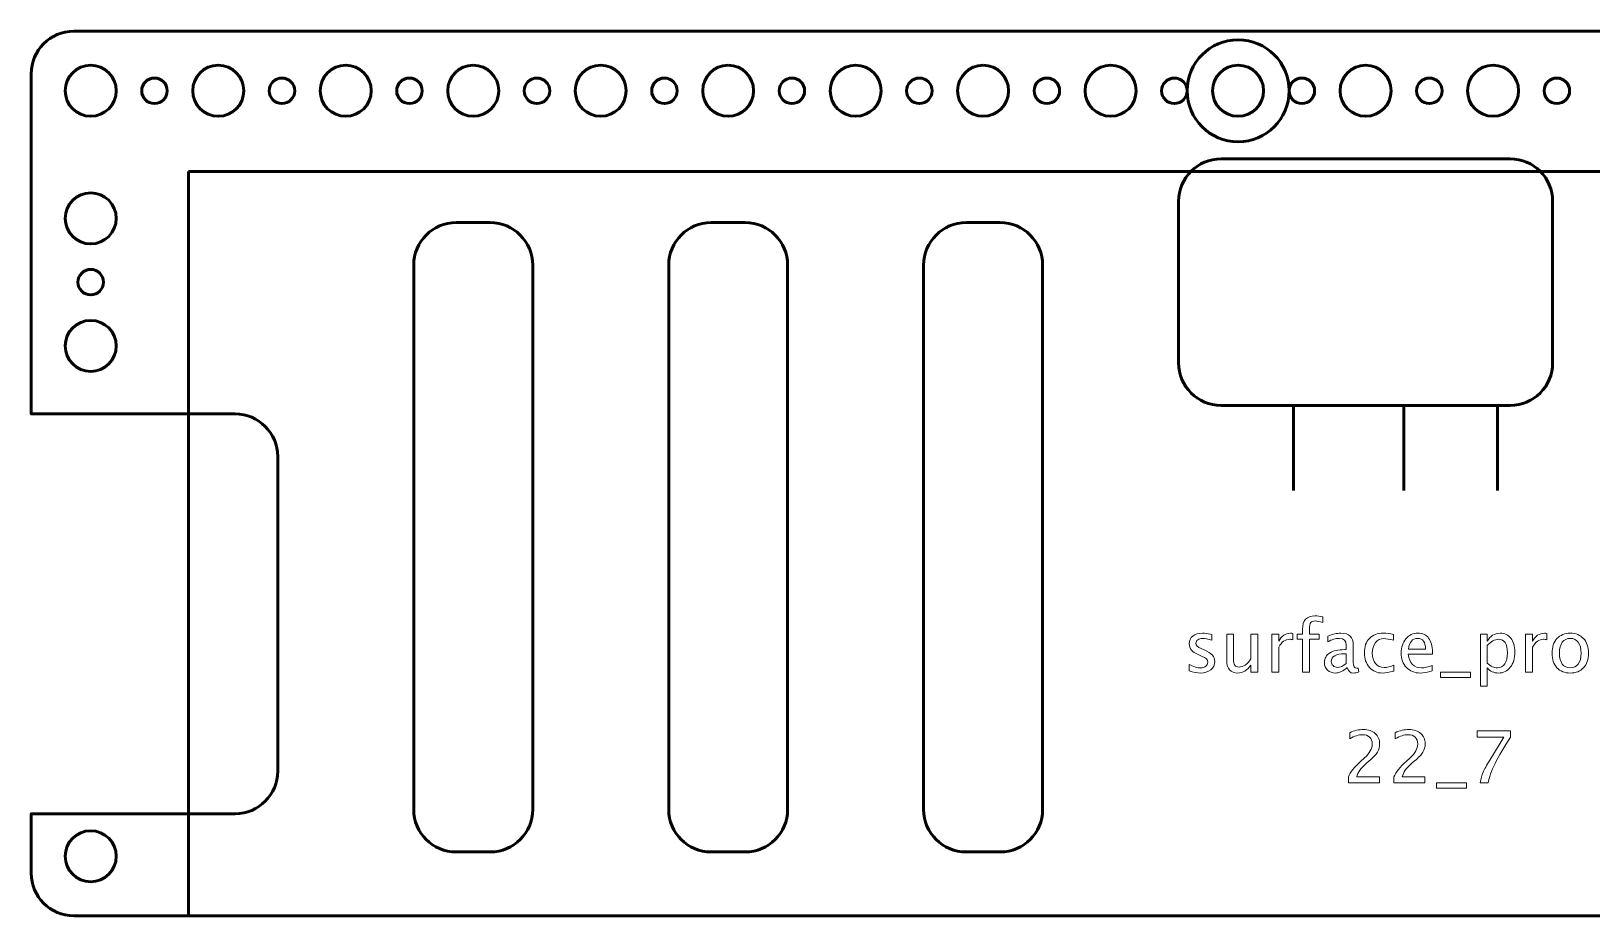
# Model space of a CAD drawing. Header units: centimetres. Extents: x -69 to 69, y -115 to 104.
# Drawn here: x -9.95 to 8.41, y 55.3 to 65.7 of the extents above; entities that cross this region are included whole.
import ezdxf

# ---------------------------------------------------------------- set-up
doc = ezdxf.new("R2010")
doc.units = ezdxf.units.CM
doc.header["$MEASUREMENT"] = 0
doc.layers.add('Layer 1', color=7, linetype='Continuous')

msp = doc.modelspace()

# ---------------------------------------------------------------- linework, layer by layer
at = {"layer": 'Layer 1', "color": 4, "lineweight": 53}
msp.add_ellipse((4.25001, 64.99999), major_axis=(0, 0.60001), ratio=1, dxfattribs=at)
at = {"layer": 'Layer 1', "lineweight": 53}
for centre, major_axis in [((-9.24999, 64.99999), (0, 0.30001)), ((-7.74999, 64.99999), (0, 0.30001)), ((-6.24999, 64.99999), (0, 0.30001)), ((-4.74999, 64.99999), (0, 0.30001)), ((-3.24999, 64.99999), (0, 0.30001)), ((-1.74999, 64.99999), (0, 0.30001)), ((-0.24999, 64.99999), (0, 0.30001)), ((1.25001, 64.99999), (0, 0.30001)), ((2.75001, 64.99999), (0, 0.30001)), ((4.25001, 64.99999), (0, 0.30001)), ((5.75001, 64.99999), (0, 0.30001)), ((7.25001, 64.99999), (0, 0.30001)), ((-8.5, 65), (0, 0.15)), ((-7, 65), (0, 0.15)), ((-5.5, 65), (0, 0.15)), ((-4, 65), (0, 0.15)), ((-2.5, 65), (0, 0.15)), ((-1, 65), (0, 0.15)), ((0.5, 65), (0, 0.15)), ((2, 65), (0, 0.15)), ((3.5, 65), (0, 0.15)), ((5, 65), (0, 0.15)), ((6.5, 65), (0, 0.15)), ((8, 65), (0, 0.15)), ((-9.24999, 63.49999), (0, 0.30001)), ((-9.25, 62.75), (0, 0.15)), ((-9.24999, 61.99999), (0, 0.30001)), ((-9.24999, 55.99999), (0, 0.30001))]:
    msp.add_ellipse(centre, major_axis=major_axis, ratio=1, dxfattribs=at)
for points, knots in [([(-9.95, 55.8), (-9.95, 55.8), (-9.95, 56.5), (-9.95, 56.5), (-9.95, 56.5), (-9.95, 56.5), (-7.55, 56.5), (-7.55, 56.5), (-7.55, 56.5), (-7.27386, 56.5), (-7.05, 56.72386), (-7.05, 57), (-7.05, 57), (-7.05, 57), (-7.05, 60.7), (-7.05, 60.7), (-7.05, 60.7), (-7.05, 60.97614), (-7.27386, 61.2), (-7.55, 61.2), (-7.55, 61.2), (-7.55, 61.2), (-9.95, 61.2), (-9.95, 61.2), (-9.95, 61.2), (-9.95, 61.2), (-9.95, 65.2), (-9.95, 65.2), (-9.95, 65.2), (-9.95, 65.47614), (-9.72614, 65.7), (-9.45, 65.7), (-9.45, 65.7), (-9.45, 65.7), (22.45, 65.7), (22.45, 65.7), (22.45, 65.7), (22.72614, 65.7), (22.95, 65.47614), (22.95, 65.2), (22.95, 65.2), (22.95, 65.2), (22.95, 64.2), (22.95, 64.2), (22.95, 64.2), (22.95, 64.2), (20.55, 64.2), (20.55, 64.2), (20.55, 64.2), (20.27386, 64.2), (20.05, 63.97614), (20.05, 63.7), (20.05, 63.7), (20.05, 63.7), (20.05, 57.3), (20.05, 57.3), (20.05, 57.3), (20.05, 57.02386), (20.27386, 56.8), (20.55, 56.8), (20.55, 56.8), (20.55, 56.8), (22.95, 56.8), (22.95, 56.8), (22.95, 56.8), (22.95, 56.8), (22.95, 55.8), (22.95, 55.8), (22.95, 55.8), (22.95, 55.52386), (22.72614, 55.3), (22.45, 55.3), (22.45, 55.3), (22.45, 55.3), (-9.45, 55.3), (-9.45, 55.3), (-9.45, 55.3), (-9.72614, 55.3), (-9.95, 55.52386), (-9.95, 55.8)], [0, 0, 0, 0, 0.04761905, 0.04761905, 0.04761905, 0.04761905, 0.0952381, 0.0952381, 0.0952381, 0.0952381, 0.14285714, 0.14285714, 0.14285714, 0.14285714, 0.19047619, 0.19047619, 0.19047619, 0.19047619, 0.23809524, 0.23809524, 0.23809524, 0.23809524, 0.28571429, 0.28571429, 0.28571429, 0.28571429, 0.33333333, 0.33333333, 0.33333333, 0.33333333, 0.38095238, 0.38095238, 0.38095238, 0.38095238, 0.42857143, 0.42857143, 0.42857143, 0.42857143, 0.47619048, 0.47619048, 0.47619048, 0.47619048, 0.52380952, 0.52380952, 0.52380952, 0.52380952, 0.57142857, 0.57142857, 0.57142857, 0.57142857, 0.61904762, 0.61904762, 0.61904762, 0.61904762, 0.66666667, 0.66666667, 0.66666667, 0.66666667, 0.71428571, 0.71428571, 0.71428571, 0.71428571, 0.76190476, 0.76190476, 0.76190476, 0.76190476, 0.80952381, 0.80952381, 0.80952381, 0.80952381, 0.85714286, 0.85714286, 0.85714286, 0.85714286, 0.9047619, 0.9047619, 0.9047619, 0.9047619, 1, 1, 1, 1]), ([(3.55, 61.8), (3.55, 61.8), (3.55, 63.7), (3.55, 63.7), (3.55, 63.7), (3.55, 63.97614), (3.77386, 64.2), (4.05, 64.2), (4.05, 64.2), (4.05, 64.2), (7.45, 64.2), (7.45, 64.2), (7.45, 64.2), (7.72614, 64.2), (7.95, 63.97614), (7.95, 63.7), (7.95, 63.7), (7.95, 63.7), (7.95, 61.8), (7.95, 61.8), (7.95, 61.8), (7.95, 61.52386), (7.72614, 61.3), (7.45, 61.3), (7.45, 61.3), (7.45, 61.3), (4.05, 61.3), (4.05, 61.3), (4.05, 61.3), (3.77386, 61.3), (3.55, 61.52386), (3.55, 61.8)], [0, 0, 0, 0, 0.11111111, 0.11111111, 0.11111111, 0.11111111, 0.22222222, 0.22222222, 0.22222222, 0.22222222, 0.33333333, 0.33333333, 0.33333333, 0.33333333, 0.44444444, 0.44444444, 0.44444444, 0.44444444, 0.55555556, 0.55555556, 0.55555556, 0.55555556, 0.66666667, 0.66666667, 0.66666667, 0.66666667, 0.77777778, 0.77777778, 0.77777778, 0.77777778, 1, 1, 1, 1]), ([(-5.45, 56.55), (-5.45, 56.55), (-5.45, 62.95), (-5.45, 62.95), (-5.45, 62.95), (-5.45, 63.22614), (-5.22614, 63.45), (-4.95, 63.45), (-4.95, 63.45), (-4.95, 63.45), (-4.55, 63.45), (-4.55, 63.45), (-4.55, 63.45), (-4.27386, 63.45), (-4.05, 63.22614), (-4.05, 62.95), (-4.05, 62.95), (-4.05, 62.95), (-4.05, 56.55), (-4.05, 56.55), (-4.05, 56.55), (-4.05, 56.27386), (-4.27386, 56.05), (-4.55, 56.05), (-4.55, 56.05), (-4.55, 56.05), (-4.95, 56.05), (-4.95, 56.05), (-4.95, 56.05), (-5.22614, 56.05), (-5.45, 56.27386), (-5.45, 56.55)], [0, 0, 0, 0, 0.11111111, 0.11111111, 0.11111111, 0.11111111, 0.22222222, 0.22222222, 0.22222222, 0.22222222, 0.33333333, 0.33333333, 0.33333333, 0.33333333, 0.44444444, 0.44444444, 0.44444444, 0.44444444, 0.55555556, 0.55555556, 0.55555556, 0.55555556, 0.66666667, 0.66666667, 0.66666667, 0.66666667, 0.77777778, 0.77777778, 0.77777778, 0.77777778, 1, 1, 1, 1]), ([(-2.45, 56.55), (-2.45, 56.55), (-2.45, 62.95), (-2.45, 62.95), (-2.45, 62.95), (-2.45, 63.22614), (-2.22614, 63.45), (-1.95, 63.45), (-1.95, 63.45), (-1.95, 63.45), (-1.55, 63.45), (-1.55, 63.45), (-1.55, 63.45), (-1.27386, 63.45), (-1.05, 63.22614), (-1.05, 62.95), (-1.05, 62.95), (-1.05, 62.95), (-1.05, 56.55), (-1.05, 56.55), (-1.05, 56.55), (-1.05, 56.27386), (-1.27386, 56.05), (-1.55, 56.05), (-1.55, 56.05), (-1.55, 56.05), (-1.95, 56.05), (-1.95, 56.05), (-1.95, 56.05), (-2.22614, 56.05), (-2.45, 56.27386), (-2.45, 56.55)], [0, 0, 0, 0, 0.11111111, 0.11111111, 0.11111111, 0.11111111, 0.22222222, 0.22222222, 0.22222222, 0.22222222, 0.33333333, 0.33333333, 0.33333333, 0.33333333, 0.44444444, 0.44444444, 0.44444444, 0.44444444, 0.55555556, 0.55555556, 0.55555556, 0.55555556, 0.66666667, 0.66666667, 0.66666667, 0.66666667, 0.77777778, 0.77777778, 0.77777778, 0.77777778, 1, 1, 1, 1]), ([(0.55, 56.55), (0.55, 56.55), (0.55, 62.95), (0.55, 62.95), (0.55, 62.95), (0.55, 63.22614), (0.77386, 63.45), (1.05, 63.45), (1.05, 63.45), (1.05, 63.45), (1.45, 63.45), (1.45, 63.45), (1.45, 63.45), (1.72614, 63.45), (1.95, 63.22614), (1.95, 62.95), (1.95, 62.95), (1.95, 62.95), (1.95, 56.55), (1.95, 56.55), (1.95, 56.55), (1.95, 56.27386), (1.72614, 56.05), (1.45, 56.05), (1.45, 56.05), (1.45, 56.05), (1.05, 56.05), (1.05, 56.05), (1.05, 56.05), (0.77386, 56.05), (0.55, 56.27386), (0.55, 56.55)], [0, 0, 0, 0, 0.11111111, 0.11111111, 0.11111111, 0.11111111, 0.22222222, 0.22222222, 0.22222222, 0.22222222, 0.33333333, 0.33333333, 0.33333333, 0.33333333, 0.44444444, 0.44444444, 0.44444444, 0.44444444, 0.55555556, 0.55555556, 0.55555556, 0.55555556, 0.66666667, 0.66666667, 0.66666667, 0.66666667, 0.77777778, 0.77777778, 0.77777778, 0.77777778, 1, 1, 1, 1])]:
    msp.add_open_spline(points, degree=3, knots=knots, dxfattribs=at)
at = {"layer": 'Layer 1', "color": 5, "lineweight": 53}
msp.add_open_spline([(-8.1, 64.05), (-8.1, 64.05), (21.1, 64.05), (21.1, 64.05), (21.1, 64.05), (21.1, 64.05), (21.1, 55.3), (21.1, 55.3), (21.1, 55.3), (21.1, 55.3), (-8.1, 55.3), (-8.1, 55.3), (-8.1, 55.3), (-8.1, 55.3), (-8.1, 64.05), (-8.1, 64.05)], degree=3, knots=[0, 0, 0, 0, 0.2, 0.2, 0.2, 0.2, 0.4, 0.4, 0.4, 0.4, 0.6, 0.6, 0.6, 0.6, 1, 1, 1, 1], dxfattribs=at)
for points in [[(4.9, 61.3), (4.9, 61.3), (4.9, 60.3), (4.9, 60.3)], [(6.2, 61.3), (6.2, 61.3), (6.2, 60.3), (6.2, 60.3)], [(7.3, 61.3), (7.3, 61.3), (7.3, 60.3), (7.3, 60.3)]]:
    msp.add_open_spline(points, degree=3, dxfattribs=at)
at = {"layer": 'Layer 1', "color": 5, "lineweight": 9}
for points, knots in [([(5.00745, 58.16378), (5.00745, 58.16378), (5.00745, 58.55155), (5.00745, 58.55155), (5.00745, 58.55155), (5.00745, 58.55155), (4.94381, 58.55155), (4.94381, 58.55155), (4.94381, 58.55155), (4.94381, 58.55155), (4.94381, 58.61252), (4.94381, 58.61252), (4.94381, 58.61252), (4.94381, 58.61252), (5.00745, 58.61252), (5.00745, 58.61252), (5.00745, 58.61252), (5.00745, 58.61252), (5.00745, 58.66628), (5.00745, 58.66628), (5.00745, 58.66628), (5.00745, 58.77324), (5.05628, 58.82672), (5.15392, 58.82672), (5.15392, 58.82672), (5.1813, 58.82672), (5.21234, 58.82221), (5.24706, 58.81318), (5.24706, 58.81318), (5.24706, 58.81318), (5.24706, 58.74798), (5.24706, 58.74798), (5.24706, 58.74798), (5.21023, 58.75984), (5.18074, 58.76576), (5.15858, 58.76576), (5.15858, 58.76576), (5.13163, 58.76576), (5.11328, 58.75941), (5.10355, 58.74657), (5.10355, 58.74657), (5.09367, 58.73373), (5.08873, 58.70988), (5.08873, 58.67503), (5.08873, 58.67503), (5.08873, 58.67503), (5.08873, 58.61252), (5.08873, 58.61252), (5.08873, 58.61252), (5.08873, 58.61252), (5.20148, 58.61252), (5.20148, 58.61252), (5.20148, 58.61252), (5.20148, 58.61252), (5.20148, 58.55155), (5.20148, 58.55155), (5.20148, 58.55155), (5.20148, 58.55155), (5.08873, 58.55155), (5.08873, 58.55155), (5.08873, 58.55155), (5.08873, 58.55155), (5.08873, 58.16378), (5.08873, 58.16378), (5.08873, 58.16378), (5.08873, 58.16378), (5.00745, 58.16378), (5.00745, 58.16378)], [0, 0, 0, 0, 0.05555556, 0.05555556, 0.05555556, 0.05555556, 0.11111111, 0.11111111, 0.11111111, 0.11111111, 0.16666667, 0.16666667, 0.16666667, 0.16666667, 0.22222222, 0.22222222, 0.22222222, 0.22222222, 0.27777778, 0.27777778, 0.27777778, 0.27777778, 0.33333333, 0.33333333, 0.33333333, 0.33333333, 0.38888889, 0.38888889, 0.38888889, 0.38888889, 0.44444444, 0.44444444, 0.44444444, 0.44444444, 0.5, 0.5, 0.5, 0.5, 0.55555556, 0.55555556, 0.55555556, 0.55555556, 0.61111111, 0.61111111, 0.61111111, 0.61111111, 0.66666667, 0.66666667, 0.66666667, 0.66666667, 0.72222222, 0.72222222, 0.72222222, 0.72222222, 0.77777778, 0.77777778, 0.77777778, 0.77777778, 0.83333333, 0.83333333, 0.83333333, 0.83333333, 0.88888889, 0.88888889, 0.88888889, 0.88888889, 1, 1, 1, 1]), ([(3.67253, 58.17987), (3.67253, 58.17987), (3.67253, 58.25437), (3.67253, 58.25437), (3.67253, 58.25437), (3.72573, 58.22784), (3.77188, 58.21458), (3.81125, 58.21458), (3.81125, 58.21458), (3.83467, 58.21458), (3.85414, 58.22093), (3.86953, 58.23363), (3.86953, 58.23363), (3.88491, 58.24619), (3.89267, 58.26199), (3.89267, 58.28104), (3.89267, 58.28104), (3.89267, 58.30884), (3.87108, 58.33184), (3.8279, 58.35005), (3.8279, 58.35005), (3.8279, 58.35005), (3.78034, 58.37023), (3.78034, 58.37023), (3.78034, 58.37023), (3.71021, 58.3993), (3.67507, 58.44135), (3.67507, 58.49596), (3.67507, 58.49596), (3.67507, 58.53504), (3.6889, 58.56581), (3.71656, 58.58824), (3.71656, 58.58824), (3.74422, 58.61068), (3.78218, 58.62183), (3.8303, 58.62183), (3.8303, 58.62183), (3.85527, 58.62183), (3.88632, 58.61844), (3.92315, 58.61153), (3.92315, 58.61153), (3.92315, 58.61153), (3.94008, 58.60828), (3.94008, 58.60828), (3.94008, 58.60828), (3.94008, 58.60828), (3.94008, 58.54055), (3.94008, 58.54055), (3.94008, 58.54055), (3.89478, 58.55409), (3.85866, 58.56087), (3.83171, 58.56087), (3.83171, 58.56087), (3.808, 58.56087), (3.78923, 58.55565), (3.77498, 58.54535), (3.77498, 58.54535), (3.76087, 58.53504), (3.75381, 58.52122), (3.75381, 58.50386), (3.75381, 58.50386), (3.75381, 58.47945), (3.77357, 58.4587), (3.81322, 58.44191), (3.81322, 58.44191), (3.81322, 58.44191), (3.85231, 58.4254), (3.85231, 58.4254), (3.85231, 58.4254), (3.89662, 58.40677), (3.92795, 58.38702), (3.94629, 58.36628), (3.94629, 58.36628), (3.96478, 58.34553), (3.97395, 58.31957), (3.97395, 58.28852), (3.97395, 58.28852), (3.97395, 58.24915), (3.95843, 58.21684), (3.92724, 58.19158), (3.92724, 58.19158), (3.8962, 58.16632), (3.8564, 58.15362), (3.808, 58.15362), (3.808, 58.15362), (3.77075, 58.15362), (3.72573, 58.16237), (3.67253, 58.17987)], [0, 0, 0, 0, 0.04347826, 0.04347826, 0.04347826, 0.04347826, 0.08695652, 0.08695652, 0.08695652, 0.08695652, 0.13043478, 0.13043478, 0.13043478, 0.13043478, 0.17391304, 0.17391304, 0.17391304, 0.17391304, 0.2173913, 0.2173913, 0.2173913, 0.2173913, 0.26086957, 0.26086957, 0.26086957, 0.26086957, 0.30434783, 0.30434783, 0.30434783, 0.30434783, 0.34782609, 0.34782609, 0.34782609, 0.34782609, 0.39130435, 0.39130435, 0.39130435, 0.39130435, 0.43478261, 0.43478261, 0.43478261, 0.43478261, 0.47826087, 0.47826087, 0.47826087, 0.47826087, 0.52173913, 0.52173913, 0.52173913, 0.52173913, 0.56521739, 0.56521739, 0.56521739, 0.56521739, 0.60869565, 0.60869565, 0.60869565, 0.60869565, 0.65217391, 0.65217391, 0.65217391, 0.65217391, 0.69565217, 0.69565217, 0.69565217, 0.69565217, 0.73913043, 0.73913043, 0.73913043, 0.73913043, 0.7826087, 0.7826087, 0.7826087, 0.7826087, 0.82608696, 0.82608696, 0.82608696, 0.82608696, 0.86956522, 0.86956522, 0.86956522, 0.86956522, 0.91304348, 0.91304348, 0.91304348, 0.91304348, 1, 1, 1, 1]), ([(4.40137, 58.16378), (4.40137, 58.16378), (4.40137, 58.24816), (4.40137, 58.24816), (4.40137, 58.24816), (4.35805, 58.18509), (4.30542, 58.15362), (4.24361, 58.15362), (4.24361, 58.15362), (4.20438, 58.15362), (4.1732, 58.1659), (4.15005, 58.19059), (4.15005, 58.19059), (4.12677, 58.21529), (4.1152, 58.24845), (4.1152, 58.29036), (4.1152, 58.29036), (4.1152, 58.29036), (4.1152, 58.61252), (4.1152, 58.61252), (4.1152, 58.61252), (4.1152, 58.61252), (4.19648, 58.61252), (4.19648, 58.61252), (4.19648, 58.61252), (4.19648, 58.61252), (4.19648, 58.31689), (4.19648, 58.31689), (4.19648, 58.31689), (4.19648, 58.28316), (4.20142, 58.25931), (4.21116, 58.2452), (4.21116, 58.2452), (4.22103, 58.23095), (4.2374, 58.22389), (4.2604, 58.22389), (4.2604, 58.22389), (4.31008, 58.22389), (4.35721, 58.25649), (4.40137, 58.32183), (4.40137, 58.32183), (4.40137, 58.32183), (4.40137, 58.61252), (4.40137, 58.61252), (4.40137, 58.61252), (4.40137, 58.61252), (4.48266, 58.61252), (4.48266, 58.61252), (4.48266, 58.61252), (4.48266, 58.61252), (4.48266, 58.16378), (4.48266, 58.16378), (4.48266, 58.16378), (4.48266, 58.16378), (4.40137, 58.16378), (4.40137, 58.16378)], [0, 0, 0, 0, 0.06666667, 0.06666667, 0.06666667, 0.06666667, 0.13333333, 0.13333333, 0.13333333, 0.13333333, 0.2, 0.2, 0.2, 0.2, 0.26666667, 0.26666667, 0.26666667, 0.26666667, 0.33333333, 0.33333333, 0.33333333, 0.33333333, 0.4, 0.4, 0.4, 0.4, 0.46666667, 0.46666667, 0.46666667, 0.46666667, 0.53333333, 0.53333333, 0.53333333, 0.53333333, 0.6, 0.6, 0.6, 0.6, 0.66666667, 0.66666667, 0.66666667, 0.66666667, 0.73333333, 0.73333333, 0.73333333, 0.73333333, 0.8, 0.8, 0.8, 0.8, 0.86666667, 0.86666667, 0.86666667, 0.86666667, 1, 1, 1, 1]), ([(4.64578, 58.16378), (4.64578, 58.16378), (4.64578, 58.61252), (4.64578, 58.61252), (4.64578, 58.61252), (4.64578, 58.61252), (4.72706, 58.61252), (4.72706, 58.61252), (4.72706, 58.61252), (4.72706, 58.61252), (4.72706, 58.52771), (4.72706, 58.52771), (4.72706, 58.52771), (4.75938, 58.5905), (4.80622, 58.62183), (4.86775, 58.62183), (4.86775, 58.62183), (4.87607, 58.62183), (4.88482, 58.62112), (4.89385, 58.61971), (4.89385, 58.61971), (4.89385, 58.61971), (4.89385, 58.54365), (4.89385, 58.54365), (4.89385, 58.54365), (4.87974, 58.54831), (4.86733, 58.55071), (4.8566, 58.55071), (4.8566, 58.55071), (4.80495, 58.55071), (4.76177, 58.52023), (4.72706, 58.45913), (4.72706, 58.45913), (4.72706, 58.45913), (4.72706, 58.16378), (4.72706, 58.16378), (4.72706, 58.16378), (4.72706, 58.16378), (4.64578, 58.16378), (4.64578, 58.16378)], [0, 0, 0, 0, 0.09090909, 0.09090909, 0.09090909, 0.09090909, 0.18181818, 0.18181818, 0.18181818, 0.18181818, 0.27272727, 0.27272727, 0.27272727, 0.27272727, 0.36363636, 0.36363636, 0.36363636, 0.36363636, 0.45454545, 0.45454545, 0.45454545, 0.45454545, 0.54545455, 0.54545455, 0.54545455, 0.54545455, 0.63636364, 0.63636364, 0.63636364, 0.63636364, 0.72727273, 0.72727273, 0.72727273, 0.72727273, 0.81818182, 0.81818182, 0.81818182, 0.81818182, 1, 1, 1, 1]), ([(5.53478, 58.22093), (5.48596, 58.17606), (5.43897, 58.15362), (5.39381, 58.15362), (5.39381, 58.15362), (5.3567, 58.15362), (5.3258, 58.16519), (5.30138, 58.18847), (5.30138, 58.18847), (5.27683, 58.21176), (5.26455, 58.24111), (5.26455, 58.27653), (5.26455, 58.27653), (5.26455, 58.32549), (5.28516, 58.36317), (5.32636, 58.38942), (5.32636, 58.38942), (5.36757, 58.41566), (5.42669, 58.42879), (5.50374, 58.42879), (5.50374, 58.42879), (5.50374, 58.42879), (5.52279, 58.42879), (5.52279, 58.42879), (5.52279, 58.42879), (5.52279, 58.42879), (5.52279, 58.48283), (5.52279, 58.48283), (5.52279, 58.48283), (5.52279, 58.5349), (5.49569, 58.56087), (5.44137, 58.56087), (5.44137, 58.56087), (5.39932, 58.56087), (5.35331, 58.5476), (5.3035, 58.52107), (5.3035, 58.52107), (5.3035, 58.52107), (5.3035, 58.58796), (5.3035, 58.58796), (5.3035, 58.58796), (5.35825, 58.61054), (5.4099, 58.62183), (5.4583, 58.62183), (5.4583, 58.62183), (5.50811, 58.62183), (5.54494, 58.61054), (5.56851, 58.58782), (5.56851, 58.58782), (5.59221, 58.5651), (5.60407, 58.53011), (5.60407, 58.48283), (5.60407, 58.48283), (5.60407, 58.48283), (5.60407, 58.28006), (5.60407, 58.28006), (5.60407, 58.28006), (5.60407, 58.23363), (5.61832, 58.21035), (5.64697, 58.21035), (5.64697, 58.21035), (5.65049, 58.21035), (5.65572, 58.21091), (5.66263, 58.21204), (5.66263, 58.21204), (5.66263, 58.21204), (5.66842, 58.16688), (5.66842, 58.16688), (5.66842, 58.16688), (5.64993, 58.15799), (5.62961, 58.15362), (5.60731, 58.15362), (5.60731, 58.15362), (5.56935, 58.15362), (5.54522, 58.17606), (5.53478, 58.22093)], [0, 0, 0, 0, 0.05, 0.05, 0.05, 0.05, 0.1, 0.1, 0.1, 0.1, 0.15, 0.15, 0.15, 0.15, 0.2, 0.2, 0.2, 0.2, 0.25, 0.25, 0.25, 0.25, 0.3, 0.3, 0.3, 0.3, 0.35, 0.35, 0.35, 0.35, 0.4, 0.4, 0.4, 0.4, 0.45, 0.45, 0.45, 0.45, 0.5, 0.5, 0.5, 0.5, 0.55, 0.55, 0.55, 0.55, 0.6, 0.6, 0.6, 0.6, 0.65, 0.65, 0.65, 0.65, 0.7, 0.7, 0.7, 0.7, 0.75, 0.75, 0.75, 0.75, 0.8, 0.8, 0.8, 0.8, 0.85, 0.85, 0.85, 0.85, 0.9, 0.9, 0.9, 0.9, 1, 1, 1, 1]), ([(6.08257, 58.17733), (6.02994, 58.16152), (5.9845, 58.15362), (5.94626, 58.15362), (5.94626, 58.15362), (5.88558, 58.15362), (5.83535, 58.17606), (5.79541, 58.22079), (5.79541, 58.22079), (5.75548, 58.26566), (5.73544, 58.32225), (5.73544, 58.39041), (5.73544, 58.39041), (5.73544, 58.46322), (5.7552, 58.52009), (5.79471, 58.56073), (5.79471, 58.56073), (5.83422, 58.60151), (5.88939, 58.62183), (5.96023, 58.62183), (5.96023, 58.62183), (5.99509, 58.62183), (6.03431, 58.61703), (6.07749, 58.60744), (6.07749, 58.60744), (6.07749, 58.60744), (6.07749, 58.53885), (6.07749, 58.53885), (6.07749, 58.53885), (6.03163, 58.5524), (5.99424, 58.55917), (5.96545, 58.55917), (5.96545, 58.55917), (5.92368, 58.55917), (5.89024, 58.54351), (5.86526, 58.51233), (5.86526, 58.51233), (5.84029, 58.48114), (5.82773, 58.43951), (5.82773, 58.38758), (5.82773, 58.38758), (5.82773, 58.33721), (5.84071, 58.29657), (5.86653, 58.26538), (5.86653, 58.26538), (5.89236, 58.23434), (5.92608, 58.21881), (5.96799, 58.21881), (5.96799, 58.21881), (6.0051, 58.21881), (6.0432, 58.22841), (6.08257, 58.2476), (6.08257, 58.2476), (6.08257, 58.2476), (6.08257, 58.17733), (6.08257, 58.17733)], [0, 0, 0, 0, 0.06666667, 0.06666667, 0.06666667, 0.06666667, 0.13333333, 0.13333333, 0.13333333, 0.13333333, 0.2, 0.2, 0.2, 0.2, 0.26666667, 0.26666667, 0.26666667, 0.26666667, 0.33333333, 0.33333333, 0.33333333, 0.33333333, 0.4, 0.4, 0.4, 0.4, 0.46666667, 0.46666667, 0.46666667, 0.46666667, 0.53333333, 0.53333333, 0.53333333, 0.53333333, 0.6, 0.6, 0.6, 0.6, 0.66666667, 0.66666667, 0.66666667, 0.66666667, 0.73333333, 0.73333333, 0.73333333, 0.73333333, 0.8, 0.8, 0.8, 0.8, 0.86666667, 0.86666667, 0.86666667, 0.86666667, 1, 1, 1, 1]), ([(6.53399, 58.17817), (6.47938, 58.1618), (6.43268, 58.15362), (6.39373, 58.15362), (6.39373, 58.15362), (6.32727, 58.15362), (6.27322, 58.17563), (6.23159, 58.21952), (6.23159, 58.21952), (6.18996, 58.2634), (6.16908, 58.32027), (6.16908, 58.39026), (6.16908, 58.39026), (6.16908, 58.45814), (6.18742, 58.51388), (6.22425, 58.55748), (6.22425, 58.55748), (6.26108, 58.60094), (6.30822, 58.62268), (6.36565, 58.62268), (6.36565, 58.62268), (6.41998, 58.62268), (6.46203, 58.60334), (6.49166, 58.56468), (6.49166, 58.56468), (6.52129, 58.52601), (6.53611, 58.47126), (6.53611, 58.40028), (6.53611, 58.40028), (6.53611, 58.40028), (6.53569, 58.37545), (6.53569, 58.37545), (6.53569, 58.37545), (6.53569, 58.37545), (6.25205, 58.37545), (6.25205, 58.37545), (6.25205, 58.37545), (6.26391, 58.2682), (6.31626, 58.21458), (6.40897, 58.21458), (6.40897, 58.21458), (6.44298, 58.21458), (6.48461, 58.22418), (6.53399, 58.24337), (6.53399, 58.24337), (6.53399, 58.24337), (6.53399, 58.17817), (6.53399, 58.17817)], [0, 0, 0, 0, 0.07692308, 0.07692308, 0.07692308, 0.07692308, 0.15384615, 0.15384615, 0.15384615, 0.15384615, 0.23076923, 0.23076923, 0.23076923, 0.23076923, 0.30769231, 0.30769231, 0.30769231, 0.30769231, 0.38461538, 0.38461538, 0.38461538, 0.38461538, 0.46153846, 0.46153846, 0.46153846, 0.46153846, 0.53846154, 0.53846154, 0.53846154, 0.53846154, 0.61538462, 0.61538462, 0.61538462, 0.61538462, 0.69230769, 0.69230769, 0.69230769, 0.69230769, 0.76923077, 0.76923077, 0.76923077, 0.76923077, 0.84615385, 0.84615385, 0.84615385, 0.84615385, 1, 1, 1, 1]), ([(7.09972, 58.00037), (7.09972, 58.00037), (7.09972, 58.61252), (7.09972, 58.61252), (7.09972, 58.61252), (7.09972, 58.61252), (7.181, 58.61252), (7.181, 58.61252), (7.181, 58.61252), (7.181, 58.61252), (7.181, 58.52771), (7.181, 58.52771), (7.181, 58.52771), (7.2143, 58.5905), (7.2644, 58.62183), (7.33114, 58.62183), (7.33114, 58.62183), (7.38519, 58.62183), (7.42766, 58.60221), (7.45871, 58.56284), (7.45871, 58.56284), (7.48975, 58.52347), (7.50528, 58.46971), (7.50528, 58.40155), (7.50528, 58.40155), (7.50528, 58.32733), (7.48764, 58.26736), (7.4525, 58.22192), (7.4525, 58.22192), (7.41736, 58.17634), (7.37108, 58.15362), (7.31379, 58.15362), (7.31379, 58.15362), (7.26059, 58.15362), (7.21628, 58.17394), (7.181, 58.21472), (7.181, 58.21472), (7.181, 58.21472), (7.181, 58.00037), (7.181, 58.00037), (7.181, 58.00037), (7.181, 58.00037), (7.09972, 58.00037), (7.09972, 58.00037)], [0, 0, 0, 0, 0.08333333, 0.08333333, 0.08333333, 0.08333333, 0.16666667, 0.16666667, 0.16666667, 0.16666667, 0.25, 0.25, 0.25, 0.25, 0.33333333, 0.33333333, 0.33333333, 0.33333333, 0.41666667, 0.41666667, 0.41666667, 0.41666667, 0.5, 0.5, 0.5, 0.5, 0.58333333, 0.58333333, 0.58333333, 0.58333333, 0.66666667, 0.66666667, 0.66666667, 0.66666667, 0.75, 0.75, 0.75, 0.75, 0.83333333, 0.83333333, 0.83333333, 0.83333333, 1, 1, 1, 1]), ([(7.63256, 58.16378), (7.63256, 58.16378), (7.63256, 58.61252), (7.63256, 58.61252), (7.63256, 58.61252), (7.63256, 58.61252), (7.71384, 58.61252), (7.71384, 58.61252), (7.71384, 58.61252), (7.71384, 58.61252), (7.71384, 58.52771), (7.71384, 58.52771), (7.71384, 58.52771), (7.74616, 58.5905), (7.793, 58.62183), (7.85453, 58.62183), (7.85453, 58.62183), (7.86285, 58.62183), (7.8716, 58.62112), (7.88063, 58.61971), (7.88063, 58.61971), (7.88063, 58.61971), (7.88063, 58.54365), (7.88063, 58.54365), (7.88063, 58.54365), (7.86652, 58.54831), (7.85411, 58.55071), (7.84338, 58.55071), (7.84338, 58.55071), (7.79173, 58.55071), (7.74855, 58.52023), (7.71384, 58.45913), (7.71384, 58.45913), (7.71384, 58.45913), (7.71384, 58.16378), (7.71384, 58.16378), (7.71384, 58.16378), (7.71384, 58.16378), (7.63256, 58.16378), (7.63256, 58.16378)], [0, 0, 0, 0, 0.09090909, 0.09090909, 0.09090909, 0.09090909, 0.18181818, 0.18181818, 0.18181818, 0.18181818, 0.27272727, 0.27272727, 0.27272727, 0.27272727, 0.36363636, 0.36363636, 0.36363636, 0.36363636, 0.45454545, 0.45454545, 0.45454545, 0.45454545, 0.54545455, 0.54545455, 0.54545455, 0.54545455, 0.63636364, 0.63636364, 0.63636364, 0.63636364, 0.72727273, 0.72727273, 0.72727273, 0.72727273, 0.81818182, 0.81818182, 0.81818182, 0.81818182, 1, 1, 1, 1]), ([(8.15764, 58.15362), (8.09174, 58.15362), (8.03953, 58.17465), (8.00114, 58.2167), (8.00114, 58.2167), (7.96262, 58.25875), (7.94343, 58.3159), (7.94343, 58.38801), (7.94343, 58.38801), (7.94343, 58.45997), (7.96262, 58.51698), (8.00114, 58.55889), (8.00114, 58.55889), (8.03953, 58.6008), (8.09174, 58.62183), (8.15764, 58.62183), (8.15764, 58.62183), (8.22354, 58.62183), (8.27575, 58.6008), (8.31413, 58.55889), (8.31413, 58.55889), (8.35265, 58.51698), (8.37185, 58.45997), (8.37185, 58.38801), (8.37185, 58.38801), (8.37185, 58.3159), (8.35265, 58.25875), (8.31413, 58.2167), (8.31413, 58.2167), (8.27575, 58.17465), (8.22354, 58.15362), (8.15764, 58.15362)], [0, 0, 0, 0, 0.11111111, 0.11111111, 0.11111111, 0.11111111, 0.22222222, 0.22222222, 0.22222222, 0.22222222, 0.33333333, 0.33333333, 0.33333333, 0.33333333, 0.44444444, 0.44444444, 0.44444444, 0.44444444, 0.55555556, 0.55555556, 0.55555556, 0.55555556, 0.66666667, 0.66666667, 0.66666667, 0.66666667, 0.77777778, 0.77777778, 0.77777778, 0.77777778, 1, 1, 1, 1]), ([(6.25629, 58.43641), (6.25629, 58.43641), (6.45441, 58.43641), (6.45441, 58.43641), (6.45441, 58.43641), (6.45441, 58.51995), (6.42322, 58.56171), (6.36099, 58.56171), (6.36099, 58.56171), (6.29834, 58.56171), (6.26348, 58.51995), (6.25629, 58.43641)], [0, 0, 0, 0, 0.25, 0.25, 0.25, 0.25, 0.5, 0.5, 0.5, 0.5, 1, 1, 1, 1]), ([(7.181, 58.27074), (7.22291, 58.23335), (7.26285, 58.21458), (7.3008, 58.21458), (7.3008, 58.21458), (7.3382, 58.21458), (7.36713, 58.23024), (7.38745, 58.26143), (7.38745, 58.26143), (7.40791, 58.29261), (7.41807, 58.3365), (7.41807, 58.39323), (7.41807, 58.39323), (7.41807, 58.49821), (7.38335, 58.55071), (7.31393, 58.55071), (7.31393, 58.55071), (7.26849, 58.55071), (7.22418, 58.52615), (7.181, 58.47691), (7.181, 58.47691), (7.181, 58.47691), (7.181, 58.27074), (7.181, 58.27074)], [0, 0, 0, 0, 0.14285714, 0.14285714, 0.14285714, 0.14285714, 0.28571429, 0.28571429, 0.28571429, 0.28571429, 0.42857143, 0.42857143, 0.42857143, 0.42857143, 0.57142857, 0.57142857, 0.57142857, 0.57142857, 0.71428571, 0.71428571, 0.71428571, 0.71428571, 1, 1, 1, 1]), ([(8.1575, 58.21458), (8.19771, 58.21458), (8.22904, 58.22968), (8.25134, 58.26002), (8.25134, 58.26002), (8.27349, 58.29022), (8.28464, 58.33297), (8.28464, 58.38801), (8.28464, 58.38801), (8.28464, 58.4429), (8.27349, 58.48551), (8.25134, 58.51571), (8.25134, 58.51571), (8.22904, 58.54577), (8.19771, 58.56087), (8.1575, 58.56087), (8.1575, 58.56087), (8.11714, 58.56087), (8.08581, 58.54577), (8.0638, 58.51571), (8.0638, 58.51571), (8.04164, 58.48551), (8.03064, 58.4429), (8.03064, 58.38801), (8.03064, 58.38801), (8.03064, 58.33297), (8.04164, 58.29022), (8.0638, 58.26002), (8.0638, 58.26002), (8.08581, 58.22968), (8.11714, 58.21458), (8.1575, 58.21458)], [0, 0, 0, 0, 0.11111111, 0.11111111, 0.11111111, 0.11111111, 0.22222222, 0.22222222, 0.22222222, 0.22222222, 0.33333333, 0.33333333, 0.33333333, 0.33333333, 0.44444444, 0.44444444, 0.44444444, 0.44444444, 0.55555556, 0.55555556, 0.55555556, 0.55555556, 0.66666667, 0.66666667, 0.66666667, 0.66666667, 0.77777778, 0.77777778, 0.77777778, 0.77777778, 1, 1, 1, 1]), ([(5.52279, 58.26524), (5.52279, 58.26524), (5.52279, 58.38053), (5.52279, 58.38053), (5.52279, 58.38053), (5.52279, 58.38053), (5.49668, 58.38137), (5.49668, 58.38137), (5.49668, 58.38137), (5.45153, 58.38137), (5.41512, 58.37305), (5.38732, 58.3564), (5.38732, 58.3564), (5.35966, 58.33961), (5.34583, 58.31745), (5.34583, 58.28979), (5.34583, 58.28979), (5.34583, 58.27046), (5.35275, 58.25409), (5.36644, 58.24069), (5.36644, 58.24069), (5.38027, 58.22728), (5.39706, 58.22051), (5.41695, 58.22051), (5.41695, 58.22051), (5.45082, 58.22051), (5.4861, 58.23546), (5.52279, 58.26524)], [0, 0, 0, 0, 0.125, 0.125, 0.125, 0.125, 0.25, 0.25, 0.25, 0.25, 0.375, 0.375, 0.375, 0.375, 0.5, 0.5, 0.5, 0.5, 0.625, 0.625, 0.625, 0.625, 0.75, 0.75, 0.75, 0.75, 1, 1, 1, 1]), ([(6.63066, 58.10282), (6.63066, 58.10282), (6.63066, 58.16378), (6.63066, 58.16378), (6.63066, 58.16378), (6.63066, 58.16378), (6.98287, 58.16378), (6.98287, 58.16378), (6.98287, 58.16378), (6.98287, 58.16378), (6.98287, 58.10282), (6.98287, 58.10282), (6.98287, 58.10282), (6.98287, 58.10282), (6.63066, 58.10282), (6.63066, 58.10282)], [0, 0, 0, 0, 0.2, 0.2, 0.2, 0.2, 0.4, 0.4, 0.4, 0.4, 0.6, 0.6, 0.6, 0.6, 1, 1, 1, 1]), ([(5.54749, 56.86274), (5.54749, 56.86274), (5.54749, 56.93386), (5.54749, 56.93386), (5.54749, 56.93386), (5.5712, 56.98932), (5.61904, 57.04985), (5.69115, 57.11519), (5.69115, 57.11519), (5.69115, 57.11519), (5.73771, 57.15696), (5.73771, 57.15696), (5.73771, 57.15696), (5.79768, 57.21143), (5.82774, 57.26533), (5.82774, 57.31895), (5.82774, 57.31895), (5.82774, 57.35324), (5.81744, 57.38006), (5.79698, 57.39967), (5.79698, 57.39967), (5.77652, 57.41928), (5.74815, 57.42916), (5.71217, 57.42916), (5.71217, 57.42916), (5.67012, 57.42916), (5.62031, 57.41308), (5.56273, 57.3809), (5.56273, 57.3809), (5.56273, 57.3809), (5.56273, 57.45202), (5.56273, 57.45202), (5.56273, 57.45202), (5.61706, 57.47742), (5.67111, 57.49012), (5.72501, 57.49012), (5.72501, 57.49012), (5.7823, 57.49012), (5.82831, 57.47474), (5.86302, 57.44384), (5.86302, 57.44384), (5.89759, 57.41293), (5.91495, 57.37201), (5.91495, 57.32093), (5.91495, 57.32093), (5.91495, 57.28424), (5.9062, 57.25164), (5.8887, 57.22328), (5.8887, 57.22328), (5.87106, 57.19478), (5.83847, 57.16034), (5.79063, 57.1197), (5.79063, 57.1197), (5.79063, 57.1197), (5.75916, 57.09289), (5.75916, 57.09289), (5.75916, 57.09289), (5.69369, 57.03744), (5.65587, 56.98438), (5.64571, 56.93386), (5.64571, 56.93386), (5.64571, 56.93386), (5.91241, 56.93386), (5.91241, 56.93386), (5.91241, 56.93386), (5.91241, 56.93386), (5.91241, 56.86274), (5.91241, 56.86274), (5.91241, 56.86274), (5.91241, 56.86274), (5.54749, 56.86274), (5.54749, 56.86274)], [0, 0, 0, 0, 0.05263158, 0.05263158, 0.05263158, 0.05263158, 0.10526316, 0.10526316, 0.10526316, 0.10526316, 0.15789474, 0.15789474, 0.15789474, 0.15789474, 0.21052632, 0.21052632, 0.21052632, 0.21052632, 0.26315789, 0.26315789, 0.26315789, 0.26315789, 0.31578947, 0.31578947, 0.31578947, 0.31578947, 0.36842105, 0.36842105, 0.36842105, 0.36842105, 0.42105263, 0.42105263, 0.42105263, 0.42105263, 0.47368421, 0.47368421, 0.47368421, 0.47368421, 0.52631579, 0.52631579, 0.52631579, 0.52631579, 0.57894737, 0.57894737, 0.57894737, 0.57894737, 0.63157895, 0.63157895, 0.63157895, 0.63157895, 0.68421053, 0.68421053, 0.68421053, 0.68421053, 0.73684211, 0.73684211, 0.73684211, 0.73684211, 0.78947368, 0.78947368, 0.78947368, 0.78947368, 0.84210526, 0.84210526, 0.84210526, 0.84210526, 0.89473684, 0.89473684, 0.89473684, 0.89473684, 1, 1, 1, 1]), ([(6.08287, 56.86274), (6.08287, 56.86274), (6.08287, 56.93386), (6.08287, 56.93386), (6.08287, 56.93386), (6.10658, 56.98932), (6.15442, 57.04985), (6.22653, 57.11519), (6.22653, 57.11519), (6.22653, 57.11519), (6.27309, 57.15696), (6.27309, 57.15696), (6.27309, 57.15696), (6.33306, 57.21143), (6.36312, 57.26533), (6.36312, 57.31895), (6.36312, 57.31895), (6.36312, 57.35324), (6.35282, 57.38006), (6.33236, 57.39967), (6.33236, 57.39967), (6.3119, 57.41928), (6.28353, 57.42916), (6.24755, 57.42916), (6.24755, 57.42916), (6.2055, 57.42916), (6.15569, 57.41308), (6.09811, 57.3809), (6.09811, 57.3809), (6.09811, 57.3809), (6.09811, 57.45202), (6.09811, 57.45202), (6.09811, 57.45202), (6.15244, 57.47742), (6.20649, 57.49012), (6.26039, 57.49012), (6.26039, 57.49012), (6.31768, 57.49012), (6.36369, 57.47474), (6.3984, 57.44384), (6.3984, 57.44384), (6.43297, 57.41293), (6.45033, 57.37201), (6.45033, 57.32093), (6.45033, 57.32093), (6.45033, 57.28424), (6.44158, 57.25164), (6.42408, 57.22328), (6.42408, 57.22328), (6.40644, 57.19478), (6.37385, 57.16034), (6.32601, 57.1197), (6.32601, 57.1197), (6.32601, 57.1197), (6.29454, 57.09289), (6.29454, 57.09289), (6.29454, 57.09289), (6.22907, 57.03744), (6.19125, 56.98438), (6.18109, 56.93386), (6.18109, 56.93386), (6.18109, 56.93386), (6.44779, 56.93386), (6.44779, 56.93386), (6.44779, 56.93386), (6.44779, 56.93386), (6.44779, 56.86274), (6.44779, 56.86274), (6.44779, 56.86274), (6.44779, 56.86274), (6.08287, 56.86274), (6.08287, 56.86274)], [0, 0, 0, 0, 0.05263158, 0.05263158, 0.05263158, 0.05263158, 0.10526316, 0.10526316, 0.10526316, 0.10526316, 0.15789474, 0.15789474, 0.15789474, 0.15789474, 0.21052632, 0.21052632, 0.21052632, 0.21052632, 0.26315789, 0.26315789, 0.26315789, 0.26315789, 0.31578947, 0.31578947, 0.31578947, 0.31578947, 0.36842105, 0.36842105, 0.36842105, 0.36842105, 0.42105263, 0.42105263, 0.42105263, 0.42105263, 0.47368421, 0.47368421, 0.47368421, 0.47368421, 0.52631579, 0.52631579, 0.52631579, 0.52631579, 0.57894737, 0.57894737, 0.57894737, 0.57894737, 0.63157895, 0.63157895, 0.63157895, 0.63157895, 0.68421053, 0.68421053, 0.68421053, 0.68421053, 0.73684211, 0.73684211, 0.73684211, 0.73684211, 0.78947368, 0.78947368, 0.78947368, 0.78947368, 0.84210526, 0.84210526, 0.84210526, 0.84210526, 0.89473684, 0.89473684, 0.89473684, 0.89473684, 1, 1, 1, 1]), ([(7.09832, 56.86274), (7.10622, 56.91044), (7.11765, 56.95178), (7.13233, 56.98649), (7.13233, 56.98649), (7.147, 57.02121), (7.17311, 57.06905), (7.21036, 57.12972), (7.21036, 57.12972), (7.21036, 57.12972), (7.37687, 57.39868), (7.37687, 57.39868), (7.37687, 57.39868), (7.37687, 57.39868), (7.06276, 57.39868), (7.06276, 57.39868), (7.06276, 57.39868), (7.06276, 57.39868), (7.06276, 57.47488), (7.06276, 57.47488), (7.06276, 57.47488), (7.06276, 57.47488), (7.45562, 57.47488), (7.45562, 57.47488), (7.45562, 57.47488), (7.45562, 57.47488), (7.45562, 57.39868), (7.45562, 57.39868), (7.45562, 57.39868), (7.29884, 57.16726), (7.21107, 56.98861), (7.1923, 56.86274), (7.1923, 56.86274), (7.1923, 56.86274), (7.09832, 56.86274), (7.09832, 56.86274)], [0, 0, 0, 0, 0.1, 0.1, 0.1, 0.1, 0.2, 0.2, 0.2, 0.2, 0.3, 0.3, 0.3, 0.3, 0.4, 0.4, 0.4, 0.4, 0.5, 0.5, 0.5, 0.5, 0.6, 0.6, 0.6, 0.6, 0.7, 0.7, 0.7, 0.7, 0.8, 0.8, 0.8, 0.8, 1, 1, 1, 1]), ([(6.58354, 56.80178), (6.58354, 56.80178), (6.58354, 56.86274), (6.58354, 56.86274), (6.58354, 56.86274), (6.58354, 56.86274), (6.93575, 56.86274), (6.93575, 56.86274), (6.93575, 56.86274), (6.93575, 56.86274), (6.93575, 56.80178), (6.93575, 56.80178), (6.93575, 56.80178), (6.93575, 56.80178), (6.58354, 56.80178), (6.58354, 56.80178)], [0, 0, 0, 0, 0.2, 0.2, 0.2, 0.2, 0.4, 0.4, 0.4, 0.4, 0.6, 0.6, 0.6, 0.6, 1, 1, 1, 1])]:
    msp.add_open_spline(points, degree=3, knots=knots, dxfattribs=at)

doc.saveas('drawing.dxf')
